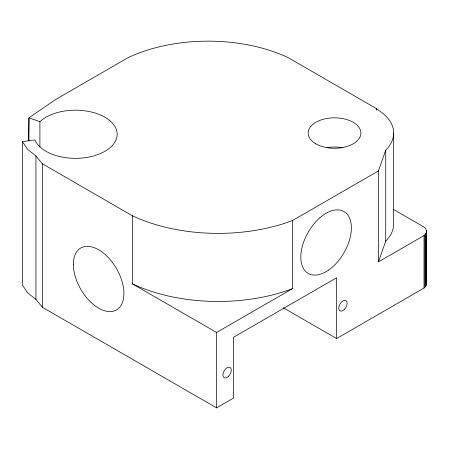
<?xml version="1.0" encoding="UTF-8"?>
<svg xmlns="http://www.w3.org/2000/svg" width="449" height="449" viewBox="0 0 449 449"><rect width="100%" height="100%" fill="white"/><g stroke="black" fill="none" stroke-linecap="round" stroke-linejoin="round"><path stroke-width="0.67" d="M28.545 140.913L28.955 117.823L55.586 99.538L128.122 57.657A126.298 72.918 0 0 1 288.185 57.657L376.644 108.725L376.644 110.128M393.492 209.408L422.975 226.431C427.515 228.103 427.515 234.49 422.975 236.157L378.456 261.862L378.456 170.906L385.736 150.118A59.139 34.146 0 0 0 376.341 108.899L376.644 108.725M283.291 307.75L336.627 338.54L424.024 288.017L425.618 286.468L426.55 283.824L426.55 231.297M378.456 261.862L385.736 241.074A59.139 34.146 0 0 0 393.661 224L393.661 133.044M28.955 140.924L28.955 117.823L39.905 121.696A41.701 24.072 0 0 1 105.7 117.683A41.701 24.072 0 0 1 95.384 155.41A41.701 24.072 0 0 1 34.927 139.897L22.45 141.626L27.557 149.298L35.931 155.949L42.369 163.79L132.337 215.728A135.626 78.306 0 0 0 292.4 220.594L378.456 170.906M132.337 215.728L132.337 283.824L216.581 332.462L292.4 288.69L292.4 220.594M22.45 141.626L22.45 285.109L27.557 292.782L35.931 299.432L42.369 307.273L216.581 407.849L233.429 398.123L233.429 337.328L336.627 277.746L336.627 338.54M426.443 282.921L426.55 283.824M426.443 230.393L426.443 284.728M426.135 233.082L426.135 285.615M425.618 233.935L425.618 286.468M424.911 234.743L424.911 287.276M424.024 235.489L424.024 288.017M385.736 150.118L385.736 241.074M216.581 332.462L216.581 407.849M42.369 163.79L42.369 307.273M39.905 121.696L39.905 146.89M35.931 155.949L35.931 299.432M292.4 288.69A135.626 78.306 0 0 1 132.337 283.824M326.372 147.743A26.379 15.232 0 0 1 342.666 147.743M73.361 264.371A35.74 20.637 60 0 0 111.273 311.527A35.74 20.637 60 0 0 111.273 260.981A35.74 20.637 60 0 0 73.361 264.371M328.505 270.141A35.74 20.637 -60 0 0 346.679 213.662A35.74 20.637 -60 0 0 303.103 243.639A35.74 20.637 -60 0 0 328.505 270.141M344.035 309.782A5.955 3.44 -60 0 0 345.921 300.555A5.955 3.44 -60 0 0 338.877 306.802A5.955 3.44 -60 0 0 344.035 309.782M228.199 376.655A5.955 3.44 -60 0 0 230.09 367.428A5.955 3.44 -60 0 0 223.041 373.68A5.955 3.44 -60 0 0 228.199 376.655M315.866 143.815A26.379 15.232 0 0 0 360.003 136.99A26.379 15.232 0 0 0 327.691 118.334A26.379 15.232 0 0 0 315.866 143.815"/></g></svg>
